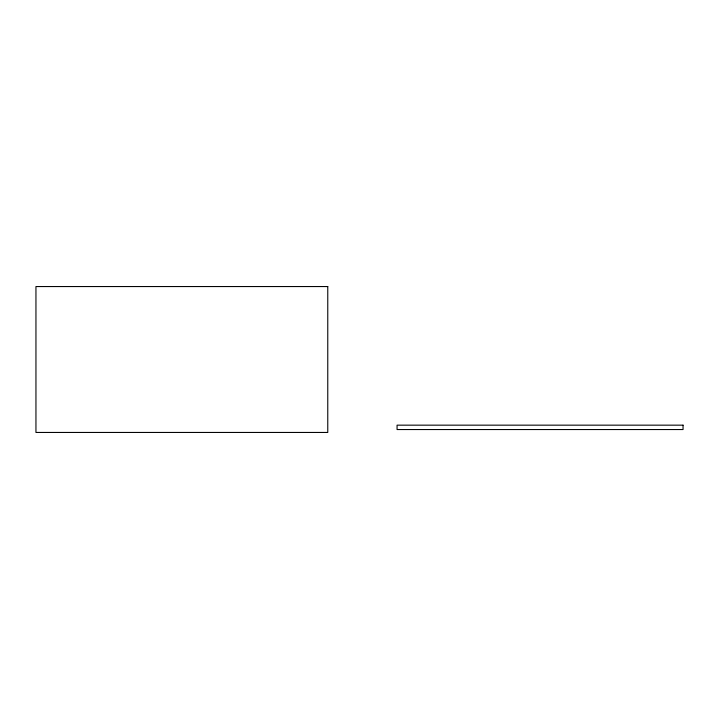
<?xml version="1.0" encoding="UTF-8"?>
<svg xmlns="http://www.w3.org/2000/svg" width="719" height="719" viewBox="0 0 719 719"><rect width="100%" height="100%" fill="white"/><g stroke="black" fill="none" stroke-linecap="round" stroke-linejoin="round"><path stroke-width="1.08" d="M327.765 286.548L35.95 286.548L35.95 432.452L327.765 432.452L327.765 286.548M683.05 425.163L397.068 425.163L397.068 429.54L683.05 429.54L683.05 425.163"/></g></svg>
